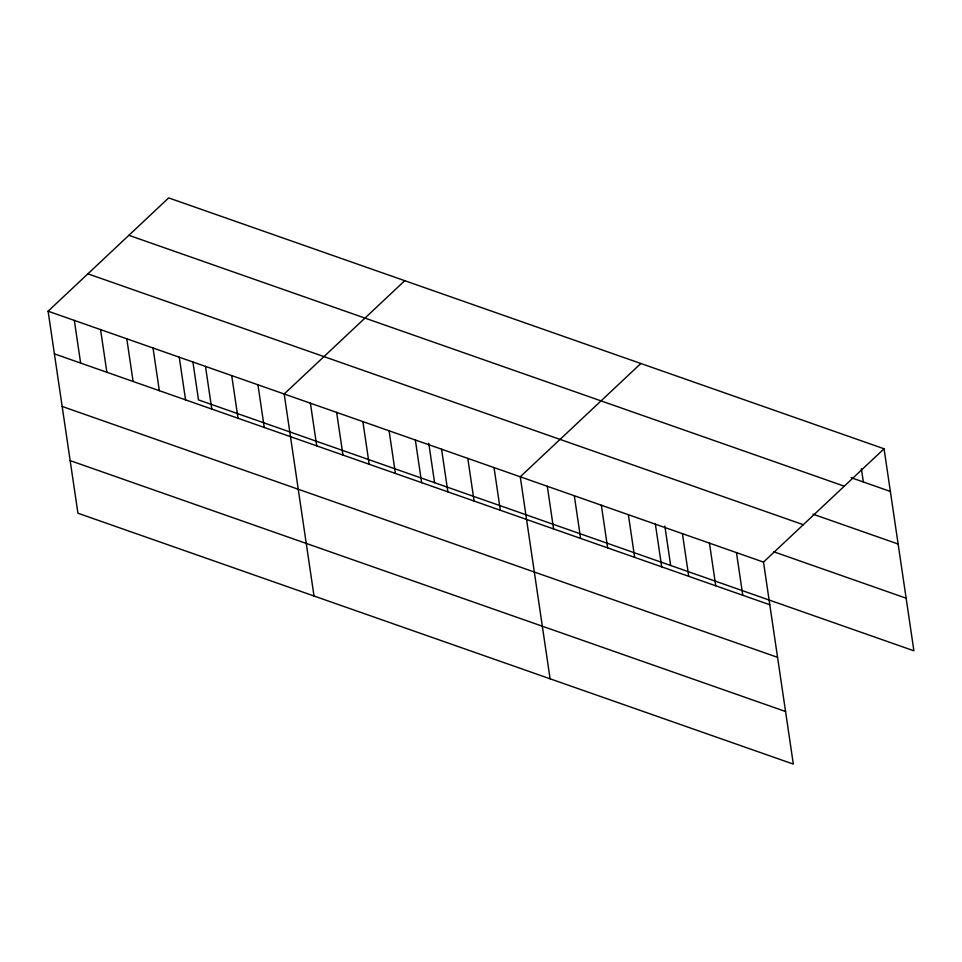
<?xml version="1.0" encoding="UTF-8"?>
<svg xmlns="http://www.w3.org/2000/svg" width="962" height="962" viewBox="0 0 962 962"><rect width="100%" height="100%" fill="white"/><g stroke="black" fill="none" stroke-linecap="round" stroke-linejoin="round"><path stroke-width="1.44" d="M884.066 448.785L763.503 562.097L793.325 764.093L77.934 513.215L48.1 311.207L168.675 197.907L884.066 448.785L913.9 650.793L198.497 399.903L192.893 361.928M404.749 280.7L284.187 393.999L314.009 595.995M640.836 363.492L520.262 476.791L550.096 678.787M851.178 477.705L890.367 491.45M128.884 235.305L844.287 486.183M812.998 514.177L898.135 544.023M87.891 273.821L803.282 524.699M773.713 551.767L906.132 598.208M48.1 311.207L763.503 562.097M54.401 353.872L769.792 604.749M62.169 406.445L777.561 657.335M70.166 460.63L785.557 711.507M861.387 468.734L863.347 481.962M736.471 552.609L742.772 595.274M709.451 543.133L715.74 585.786M682.419 533.657L688.72 576.31M664.838 526.046L670.67 565.488M655.399 524.182L661.688 566.834M628.366 514.706L634.667 557.359M601.346 505.23L607.635 547.883M574.314 495.743L580.615 538.407M547.294 486.267L553.583 528.92M494.035 467.592L500.336 510.245M467.797 458.393L474.098 501.046M441.57 449.194L447.871 491.847M428.763 443.266L434.583 482.696M415.343 439.995L421.633 482.647M389.105 430.796L395.406 473.448M362.878 421.596L369.18 464.249M336.64 412.397L342.941 455.05M310.413 403.198L316.714 445.851M257.948 384.8L264.249 427.453M231.722 375.601L238.023 418.254M205.483 366.402L211.784 409.054M179.257 357.203L185.558 399.867M153.03 348.003L159.319 390.668M126.792 338.804L133.093 381.469M100.565 329.605L106.866 372.27M74.327 320.406L80.628 363.071"/></g></svg>
